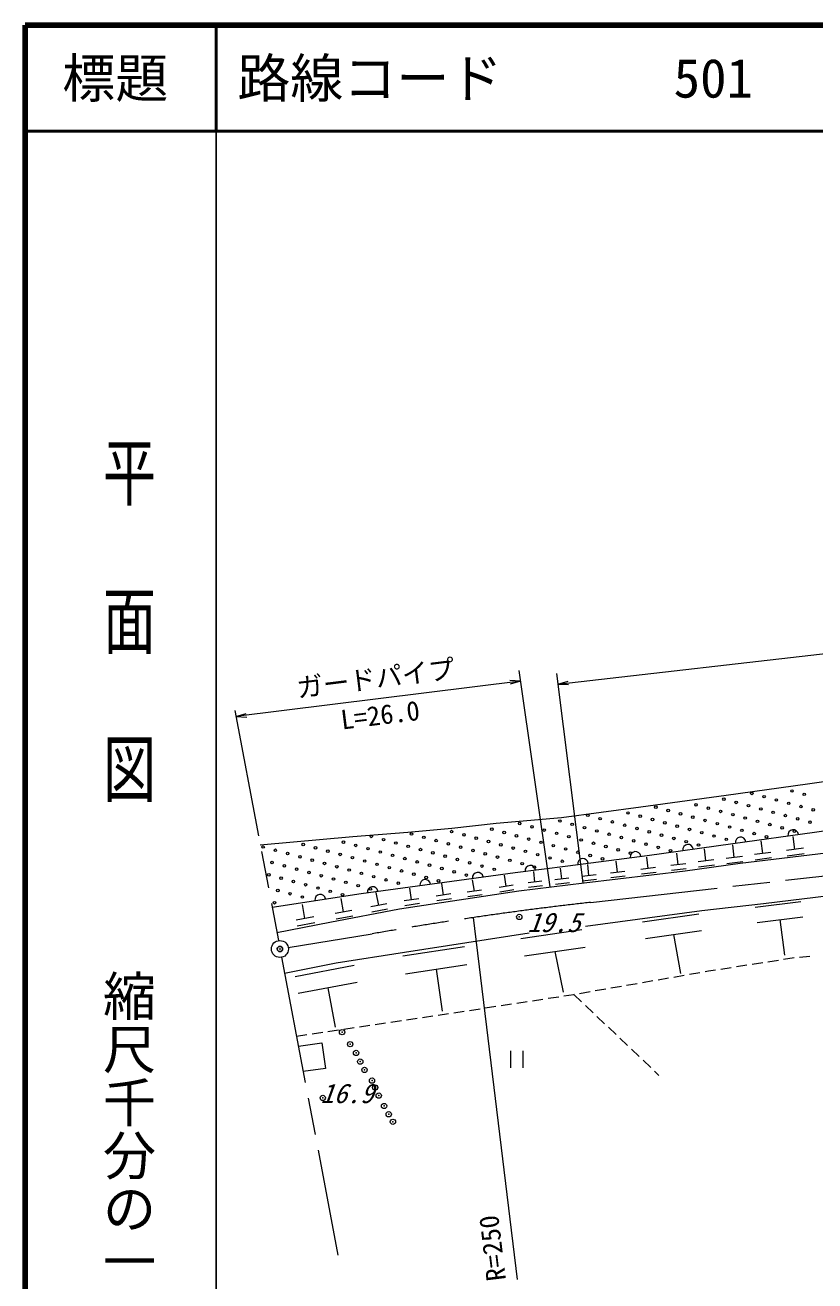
# Model space of a CAD drawing. Units: millimetres, scale not verified. Extents: x 40000 to 680000, y 20000 to 380000.
# Drawn here: x 40000 to 114458, y 261657 to 380000 of the extents above; entities that cross this region are included whole.
import ezdxf
from ezdxf.enums import TextEntityAlignment as Align

# ---------------------------------------------------------------- set-up
doc = ezdxf.new("R2010")
doc.units = ezdxf.units.MM
doc.header["$LTSCALE"] = 1000
doc.header["$PDMODE"] = 32
doc.header["$PDSIZE"] = 500
doc.linetypes.add('CHAIN', pattern=[18.5, 12, -1.5, 3.5, -1.5])
for name, color, linetype, lineweight in [('M-BGD', 7, 'Continuous', 13), ('M-BMK', 2, 'CHAIN', 13), ('M-BMK-SRVR', 3, 'Continuous', 13), ('M-STR-HTXT', 7, 'Continuous', 13), ('M-TTL', 2, 'Continuous', 140), ('M-TTL-BAND', 7, 'Continuous', 25), ('M-TTL-LINE', 7, 'Continuous', 50)]:
    doc.layers.add(name, color=color, linetype=linetype, lineweight=lineweight)
doc.layers.add('M-OTRS', color=6, linetype='Continuous')
doc.layers.add('M-TTL-TXT', color=7, linetype='Continuous')
doc.styles.add('@ＭＳ ゴシック', font='')
doc.styles.add('ＭＳ ゴシック', font='')
doc.styles.get('@ＭＳ ゴシック').set_extended_font_data('@MS Gothic')
doc.styles.get('ＭＳ ゴシック').set_extended_font_data('MS Gothic')

# ---------------------------------------------------------------- blocks, each defined once
blk = doc.blocks.new('田')
at = {"color": 7, "linetype": 'Continuous', "lineweight": 13}
for p, q in [((-0.75, 2), (-0.75, 0)), ((0.75, 0), (0.75, 2))]:
    blk.add_line(p, q, dxfattribs=at)

msp = doc.modelspace()

# ---------------------------------------------------------------- linework, layer by layer
at = {"layer": 'M-BGD'}
for p, q in [((113775, 308505), (116843, 308946)), ((106086, 307429), (113775, 308505)), ((98042, 306317), (106086, 307429)), ((84399, 304804), (90573, 305328)), ((90573, 305328), (98042, 306317)), ((76075, 303943), (80221, 304326)), ((80221, 304326), (84399, 304804)), ((114421, 303950), (117445, 304385)), ((62167, 302745), (70909, 303529)), ((70909, 303529), (76075, 303943)), ((106720, 302873), (114421, 303950)), ((109536, 301929), (109387, 303130)), ((112576, 302322), (112423, 303551)), ((98659, 301758), (106720, 302873)), ((101579, 300880), (101448, 301960)), ((104181, 301232), (104038, 302376)), ((106858, 301572), (106712, 302744)), ((107427, 301017), (117234, 302189)), ((110314, 302026), (108758, 301832)), ((113373, 302421), (111779, 302223)), ((113439, 301894), (111845, 301696)), ((86205, 300133), (91166, 300766)), ((91166, 300766), (98659, 301758)), ((93159, 299851), (93037, 300884)), ((95855, 300173), (95731, 301222)), ((99429, 300606), (98053, 300439)), ((98741, 300523), (98611, 301588)), ((102276, 300965), (100882, 300795)), ((102215, 300307), (107427, 301017)), ((104922, 301324), (103439, 301139)), ((104983, 300834), (103500, 300649)), ((107618, 301666), (106098, 301477)), ((107680, 301164), (106161, 300975)), ((110378, 301512), (108822, 301318)), ((76982, 298876), (80922, 299415)), ((80922, 299415), (86205, 300133)), ((82355, 298390), (82194, 299455)), ((85343, 298840), (85185, 299877)), ((88066, 299235), (87948, 300236)), ((91258, 299619), (89944, 299464)), ((90601, 299542), (90481, 300559)), ((93826, 299930), (92492, 299772)), ((93879, 299487), (92544, 299329)), ((92709, 299176), (102215, 300307)), ((96533, 300253), (95177, 300092)), ((96586, 299803), (95230, 299643)), ((99484, 300150), (98109, 299982)), ((102333, 300503), (100939, 300333)), ((71690, 298167), (76982, 298876)), ((73341, 297035), (73111, 298260)), ((75295, 296704), (86553, 298428)), ((76423, 297565), (76257, 298657)), ((79444, 298022), (79280, 299097)), ((83032, 298493), (81678, 298288)), ((86002, 298940), (84683, 298740)), ((86069, 298500), (84750, 298300)), ((86553, 298428), (92709, 299176)), ((88712, 299311), (87420, 299159)), ((88763, 298883), (87470, 298730)), ((91309, 299183), (89996, 299028)), ((109602, 297207), (118500, 298291)), ((63278, 296882), (71690, 298167)), ((66386, 295807), (66149, 297137)), ((70013, 296427), (69787, 297690)), ((74087, 297175), (72595, 296895)), ((77120, 297671), (75727, 297459)), ((77191, 297207), (75798, 296995)), ((80129, 298127), (78758, 297918)), ((80199, 297669), (78827, 297461)), ((83100, 298042), (81747, 297837)), ((103798, 296569), (109602, 297207)), ((108817, 296877), (113123, 297412)), ((67225, 295957), (65547, 295657)), ((68715, 295450), (75295, 296704)), ((70810, 296569), (69216, 296284)), ((70905, 296038), (69311, 295753)), ((74180, 296678), (72688, 296398)), ((92827, 295070), (103798, 296569)), ((98201, 295503), (103504, 296238)), ((109006, 295443), (113312, 295978)), ((63729, 294503), (68715, 295450)), ((67325, 295398), (65647, 295098)), ((86734, 293936), (92477, 294757)), ((111159, 295711), (111603, 292338)), ((75764, 292646), (87533, 294464)), ((98477, 293930), (103781, 294665)), ((101129, 294297), (101774, 290627)), ((69322, 291625), (75764, 292646)), ((75621, 292301), (81414, 293172)), ((87068, 292296), (92812, 293116)), ((89940, 292706), (90721, 288879)), ((64461, 290641), (69322, 291625)), ((65456, 290349), (71022, 291401)), ((75861, 290606), (81654, 291476)), ((105583, 291044), (106571, 291198)), ((107065, 291275), (108053, 291429)), ((108547, 291506), (109536, 291660)), ((110030, 291738), (111018, 291892)), ((111512, 291969), (112500, 292123)), ((112996, 292178), (113993, 292257)), ((78758, 291041), (79318, 287085)), ((98191, 289780), (99176, 289951)), ((99669, 290036), (100654, 290208)), ((101146, 290293), (102132, 290464)), ((102624, 290550), (103610, 290721)), ((104102, 290807), (104423, 290863)), ((104423, 290863), (105089, 290967)), ((65749, 288760), (71316, 289811)), ((68532, 289286), (69216, 285577)), ((92279, 288753), (93265, 288924)), ((93757, 289009), (94742, 289180)), ((95235, 289266), (96220, 289437)), ((96713, 289523), (97698, 289694)), ((84867, 287607), (85856, 287758)), ((86350, 287834), (87339, 287985)), ((87833, 288061), (88821, 288212)), ((89316, 288288), (90304, 288439)), ((90798, 288515), (91742, 288659)), ((91742, 288659), (91787, 288667)), ((91742, 288659), (92466, 287969)), ((92827, 287624), (93551, 286933)), ((75969, 286256), (76959, 286401)), ((77454, 286474), (77647, 286502)), ((77647, 286502), (78442, 286624)), ((78936, 286700), (79925, 286851)), ((80419, 286926), (81408, 287078)), ((81902, 287153), (82890, 287305)), ((83385, 287380), (84373, 287532)), ((93912, 286588), (94636, 285897)), ((68549, 285167), (69538, 285312)), ((70033, 285385), (71022, 285530)), ((71517, 285603), (72507, 285748)), ((73001, 285820), (73991, 285966)), ((74485, 286038), (75475, 286183)), ((94998, 285552), (95721, 284862)), ((65581, 284731), (66570, 284877)), ((65760, 283787), (67981, 284105)), ((67065, 284949), (68054, 285094)), ((67981, 284105), (68326, 281685)), ((96083, 284516), (96806, 283826)), ((97168, 283481), (97891, 282790)), ((68326, 281685), (66215, 281384)), ((98253, 282445), (98976, 281755)), ((99338, 281409), (99761, 281006))]:
    msp.add_line(p, q, dxfattribs=at)
for centre in [(108510, 307597), (112298, 307825), (103252, 306521), (105881, 307059), (107040, 306749), (108199, 306438), (109669, 307287), (110828, 306976), (111987, 306666), (113457, 307514), (93048, 305529), (94207, 305218), (96835, 305756), (97995, 305446), (99464, 306294), (100623, 305984), (101782, 305673), (102942, 305362), (104411, 306211), (105570, 305900), (106730, 305590), (107889, 305279), (109358, 306128), (110517, 305817), (111677, 305506), (113146, 306355), (114305, 306044), (84002, 304226), (86631, 304763), (87790, 304453), (88949, 304142), (90419, 304991), (91578, 304680), (92737, 304370), (93896, 304059), (95366, 304908), (96525, 304597), (97684, 304286), (99154, 305135), (100313, 304824), (101472, 304514), (102631, 304203), (104101, 305052), (105260, 304741), (106419, 304431), (107578, 304120), (109048, 304969), (110207, 304658), (111366, 304347), (112525, 304037), (112836, 305196), (113995, 304885), (70009, 303005), (72638, 303543), (73797, 303233), (74956, 302922), (76426, 303771), (77585, 303460), (78744, 303150), (79904, 302839), (80214, 303998), (81373, 303688), (82532, 303377), (83691, 303066), (85161, 303915), (86320, 303604), (87479, 303294), (88638, 302983), (90108, 303832), (91267, 303521), (92426, 303211), (93585, 302900), (95055, 303749), (96214, 303438), (97373, 303127), (98843, 303976), (100002, 303665), (101161, 303355), (102320, 303044), (103790, 303893), (104949, 303582), (106108, 303271), (108737, 303809), (109896, 303499), (62434, 302551), (63593, 302240), (64752, 301930), (66222, 302778), (67381, 302468), (68540, 302157), (69699, 301846), (71169, 302695), (72328, 302384), (73487, 302074), (74646, 301763), (76116, 302612), (77275, 302301), (78434, 301991), (79593, 301680), (81063, 302528), (82222, 302218), (83381, 301907), (84851, 302756), (86010, 302445), (87169, 302135), (88328, 301824), (89798, 302673), (90957, 302362), (92116, 302051), (93275, 301741), (94745, 302589), (95904, 302279), (97063, 301968), (98533, 302817), (99692, 302506), (100851, 302196), (103480, 302734), (63282, 301081), (64441, 300770), (65911, 301619), (67070, 301308), (68229, 300998), (69388, 300687), (70858, 301536), (72017, 301225), (73176, 300915), (74335, 300604), (75805, 301453), (76964, 301142), (78123, 300831), (79282, 300521), (80752, 301369), (81911, 301059), (83070, 300748), (84540, 301597), (85699, 301286), (86858, 300976), (88017, 300665), (89487, 301513), (90646, 301203), (94434, 301430), (62972, 299922), (64131, 299611), (65290, 299301), (65600, 300460), (66759, 300149), (67919, 299839), (69078, 299528), (70547, 300377), (71707, 300066), (72866, 299756), (74025, 299445), (75494, 300293), (76654, 299983), (77813, 299672), (78972, 299362), (80441, 300210), (81601, 299900), (84229, 300438), (63820, 298452), (64979, 298142), (66449, 298990), (67608, 298680), (68767, 298369), (70237, 299218), (71396, 298907), (72555, 298596), (75184, 299134), (63510, 297293), (66138, 297831), (69926, 298058)]:
    msp.add_circle(centre, 120, dxfattribs=at)
for centre, start, end in [((112407, 303669), 7.96272, 187.96272), ((107455, 302976), 7.96272, 187.96272), ((97549, 301611), 7.54258, 187.54258), ((102502, 302290), 7.87604, 187.87604), ((87633, 300315), 7.27272, 187.27272), ((92592, 300955), 7.54258, 187.54258), ((77723, 298977), 7.78356, 187.78356), ((82677, 299653), 7.7423, 187.7423), ((72767, 298312), 7.62815, 187.62815), ((67822, 297576), 8.68551, 188.68551)]:
    msp.add_arc(centre, 500, start, end, dxfattribs=at)
for p in [(86592, 295955), (69883, 285097), (70648, 283963), (71201, 283141), (71598, 282318), (71995, 281539), (72704, 280533), (73002, 279882), (73342, 279117), (68064, 278900), (73839, 278139), (74278, 277359), (74675, 276651)]:
    msp.add_point(p, dxfattribs=at)
at = {"layer": 'M-BMK'}
for p, q in [((59770, 315396), (63877, 293721)), ((93311, 297326), (162018, 305126)), ((64816, 293065), (72708, 294360)), ((64175, 292149), (69494, 264081))]:
    msp.add_line(p, q, dxfattribs=at)
msp.add_arc((130671, -35222), 334640, 96.40997, 99.97438, dxfattribs=at)
at = {"layer": 'M-BMK-SRVR'}
msp.add_line((82250, 295897), (86396, 261787), dxfattribs=at)
msp.add_circle((64026, 292935), 800, dxfattribs=at)
at = {"layer": 'M-OTRS'}
msp.add_point((64026, 292935), dxfattribs=at)
at = {"layer": 'M-STR-HTXT'}
for p, q in [((90222, 317898), (154405, 325272)), ((86555, 319174), (89468, 298782)), ((90097, 318890), (92583, 299161)), ((86697, 318184), (59878, 314830)), ((86697, 318184), (85684, 318225)), ((86697, 318184), (85725, 317895)), ((90222, 317898), (91197, 318178)), ((90222, 317898), (91235, 317847)), ((59878, 314830), (60849, 315120)), ((59878, 314830), (60891, 314789))]:
    msp.add_line(p, q, dxfattribs=at)
at = {"layer": 'M-TTL'}
for p, q in [((40000, 380000), (40000, 20000)), ((680000, 380000), (40000, 380000))]:
    msp.add_line(p, q, dxfattribs=at)
at = {"layer": 'M-TTL-BAND'}
msp.add_line((58000, 370000), (58000, 20000), dxfattribs=at)
at = {"layer": 'M-TTL-LINE'}
for p, q in [((58000, 380000), (58000, 370000)), ((40000, 370000), (680000, 370000))]:
    msp.add_line(p, q, dxfattribs=at)

# ---------------------------------------------------------------- block references
at = {"layer": 'M-BGD', "xscale": 800, "yscale": 800}
msp.add_blockref('田', (86346, 281738), dxfattribs=at)

# ---------------------------------------------------------------- texts
at = {"layer": 'M-BGD', "style": 'ＭＳ ゴシック', "oblique": 20}
for s, p in [('19.5', (87331, 293977)), ('16.9', (67830, 277858))]:
    msp.add_text(s, height=1833, dxfattribs=at).set_placement(p, align=Align.BOTTOM_LEFT)
at = {"layer": 'M-BMK-SRVR', "style": 'ＭＳ ゴシック'}
msp.add_text('R=250', height=1833, rotation=96.931, dxfattribs=at).set_placement((85888, 261823), align=Align.BOTTOM_LEFT)
at = {"layer": 'M-STR-HTXT', "style": 'ＭＳ ゴシック'}
for s, p in [('ガードパイプ', (73225, 317003)), ('L=26.0', (73659, 313530))]:
    msp.add_text(s, height=1833, rotation=7.128, dxfattribs=at).set_placement(p, align=Align.BOTTOM_CENTER)
at = {"layer": 'M-TTL-BAND', "style": '@ＭＳ ゴシック', "width": 1.4}
msp.add_text('平  面  図', height=3666, rotation=270, dxfattribs=at).set_placement((49777, 306475), align=Align.MIDDLE_RIGHT)
at = {"layer": 'M-TTL-BAND', "style": '@ＭＳ ゴシック'}
msp.add_text('縮尺千分の一', height=3666, rotation=270, dxfattribs=at).set_placement((49777, 261030), align=Align.MIDDLE_RIGHT)
at = {"layer": 'M-TTL-TXT', "style": 'ＭＳ ゴシック'}
msp.add_text('標題', height=3666, dxfattribs=at).set_placement((48500, 375000), align=Align.MIDDLE_CENTER)
for s, p in [('路線コード', (60000, 375000)), ('501', (101142, 375000))]:
    msp.add_text(s, height=3666, dxfattribs=at).set_placement(p, align=Align.MIDDLE_LEFT)

doc.saveas('drawing.dxf')
